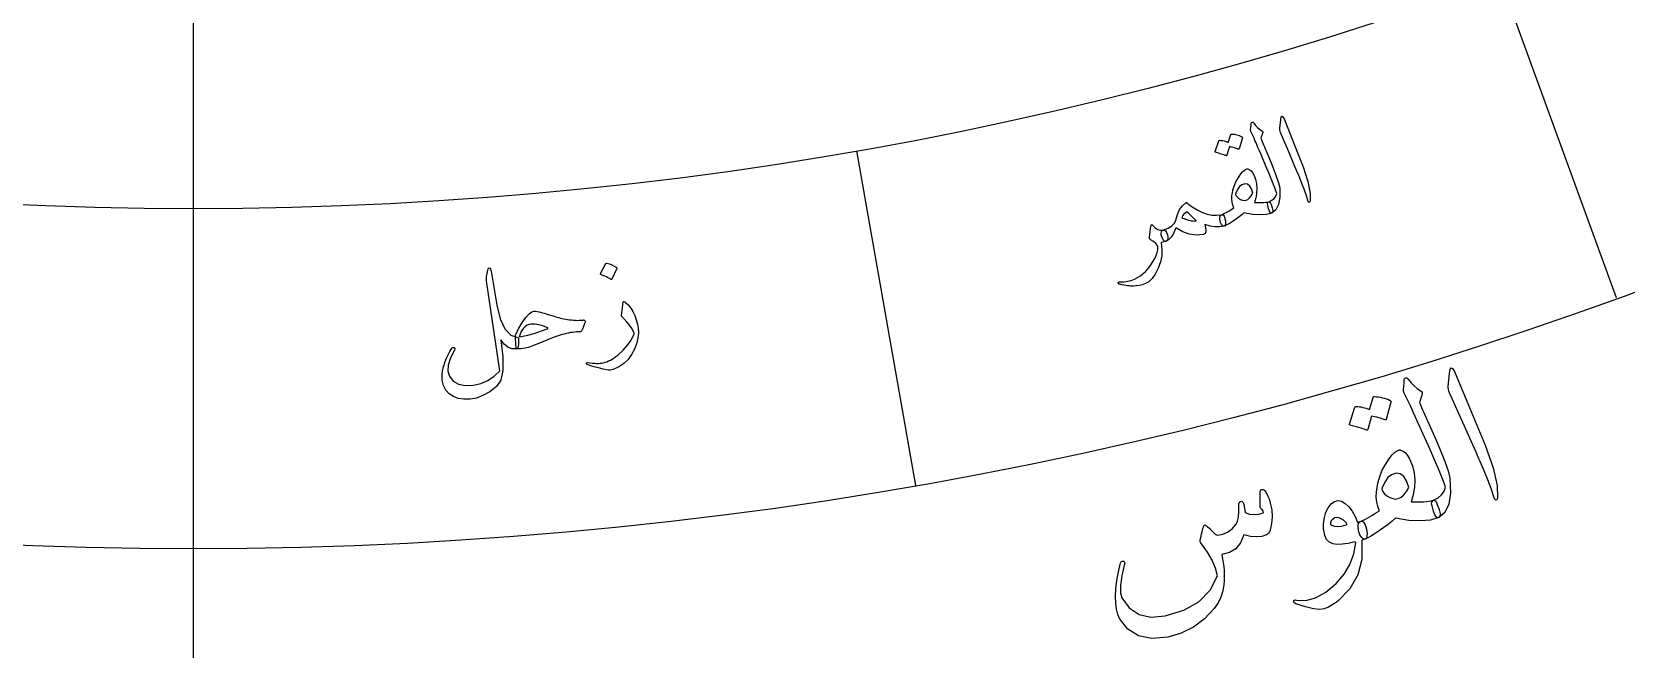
# Model space of a CAD drawing. Header units: millimetres. Extents: x -77 to 77, y -78 to 103.
# Drawn here: x -2.39 to 21.22, y -63.1 to -53.96 of the extents above; entities that cross this region are included whole.
import ezdxf

# ---------------------------------------------------------------- set-up
doc = ezdxf.new("R2010")
doc.units = ezdxf.units.MM
for name, color, linetype in [('CUT_OUTER', 1, 'Continuous'), ('ENGRAVE', 7, 'Continuous'), ('ENGRAVE_FINE', 8, 'Continuous'), ('TEXT', 5, 'Continuous')]:
    doc.layers.add(name, color=color, linetype=linetype)

msp = doc.modelspace()

# ---------------------------------------------------------------- linework, layer by layer
at = {"layer": 'CUT_OUTER'}
msp.add_arc((0, -0.0003), 77.4997, 178.346942, 3.754487, dxfattribs=at)
at = {"layer": 'ENGRAVE'}
for points in [[(0, -56.575), (0, -51.5375)], [(0, -61.6125), (0, -56.575)], [(0, -70.1375), (0, -61.6125)]]:
    msp.add_lwpolyline(points, dxfattribs=at)
for radius in [75.95, 75.95, 73.9156, 70.1375, 70.1375, 67.1538, 61.6125, 61.6125, 56.575, 56.575]:
    msp.add_circle((0, 0), radius, dxfattribs=at)
at = {"layer": 'ENGRAVE_FINE'}
for points in [[(21.0727, -57.8968), (19.3498, -53.1631)], [(10.6989, -60.6765), (9.8241, -55.7155)]]:
    msp.add_lwpolyline(points, dxfattribs=at)
at = {"layer": 'TEXT'}
for points in [[(16.101, -55.2596), (16.1085, -55.2204), (16.1189, -55.2043), (16.1325, -55.2114), (16.1491, -55.2416), (16.3235, -55.682), (16.4302, -55.9523), (16.501, -56.1726), (16.5357, -56.3427), (16.5343, -56.4627), (16.5307, -56.4735), (16.5267, -56.48), (16.5221, -56.482), (16.5171, -56.4798), (16.5122, -56.4753), (16.5078, -56.4689), (16.5039, -56.4607), (16.5005, -56.4505), (16.4771, -56.3705), (16.4485, -56.2867), (16.4149, -56.1991), (16.3762, -56.1078), (16.3666, -56.0838), (16.3398, -56.0191), (16.296, -55.9139), (16.2352, -55.7679), (16.0977, -55.4451), (16.0916, -55.4275), (16.0877, -55.4109), (16.0861, -55.395), (16.0867, -55.3801)], [(15.3609, -55.4759), (15.3626, -55.473), (15.3654, -55.4707), (15.3694, -55.4691), (15.3745, -55.4682), (15.3944, -55.47), (15.4139, -55.4727), (15.433, -55.4763), (15.4518, -55.4807), (15.4703, -55.486), (15.4887, -55.4923), (15.5071, -55.4997), (15.5254, -55.5081), (15.5293, -55.5111), (15.5317, -55.5148), (15.5325, -55.5192), (15.5318, -55.5243), (15.4833, -55.6897), (15.4814, -55.6922), (15.4779, -55.6932), (15.4726, -55.6926), (15.4658, -55.6906), (15.4608, -55.6883), (15.453, -55.6854), (15.4423, -55.6819), (15.4287, -55.6779), (15.4121, -55.6732), (15.3924, -55.6677), (15.3694, -55.6615), (15.3434, -55.6545), (15.3038, -55.7832), (15.3015, -55.7874), (15.2976, -55.7894), (15.2921, -55.789), (15.2849, -55.7864), (15.2788, -55.7841), (15.2691, -55.7807), (15.2559, -55.7764), (15.2393, -55.7709), (15.2189, -55.7645), (15.1946, -55.7572), (15.1664, -55.7489), (15.1342, -55.7397), (15.1306, -55.7377), (15.1285, -55.7352), (15.1281, -55.7324), (15.1293, -55.7291), (15.1821, -55.569), (15.1838, -55.5661), (15.1866, -55.5638), (15.1906, -55.5622), (15.1957, -55.5613), (15.2124, -55.5622), (15.2289, -55.564), (15.2451, -55.5667), (15.2611, -55.5703), (15.2769, -55.5748), (15.2923, -55.58), (15.3075, -55.5859), (15.3223, -55.5924)], [(15.6547, -55.4077), (15.6585, -55.374), (15.6613, -55.3474), (15.6631, -55.3277), (15.6639, -55.3151), (15.665, -55.3069), (15.6677, -55.3005), (15.6718, -55.296), (15.6774, -55.2933), (15.6844, -55.2925), (15.691, -55.2944), (15.6971, -55.299), (15.7027, -55.3061), (15.7291, -55.3415), (15.7574, -55.3721), (15.7875, -55.398), (15.8195, -55.419), (15.8288, -55.426), (15.8336, -55.4355), (15.8339, -55.4475), (15.8298, -55.4621), (15.806, -55.5309), (15.8161, -55.5558), (15.826, -55.5803), (15.8358, -55.6042), (15.8454, -55.6278), (15.855, -55.6508), (15.8644, -55.6734), (15.8737, -55.6955), (15.8828, -55.7172), (15.9675, -55.9177), (16.0294, -56.0757), (16.0686, -56.1912), (16.0848, -56.2641), (16.087, -56.4043), (16.0686, -56.5134), (16.0297, -56.5916), (15.9703, -56.6388), (15.9685, -56.6393), (15.9666, -56.6399), (15.9647, -56.6404), (15.9629, -56.6409), (15.9489, -56.6336), (15.935, -56.6117), (15.9214, -56.5753), (15.9079, -56.5244), (15.9044, -56.5051), (15.9058, -56.49), (15.9121, -56.479), (15.9233, -56.4721), (15.9678, -56.4494), (16.0022, -56.4212), (16.0266, -56.3877), (16.0408, -56.3487), (16.0282, -56.3104), (16.0128, -56.2671), (15.9946, -56.2189), (15.9737, -56.1657), (15.9502, -56.1077), (15.9242, -56.0452), (15.8959, -55.978), (15.8651, -55.9063), (15.8355, -55.8357), (15.8087, -55.7723), (15.7848, -55.716), (15.7636, -55.667), (15.7454, -55.6252), (15.7305, -55.5904), (15.7188, -55.5627), (15.7104, -55.542), (15.6623, -55.4416), (15.6588, -55.4313), (15.6563, -55.4223), (15.655, -55.4144), (15.6547, -55.4077)], [(15.5974, -55.9856), (15.6, -55.985), (15.6025, -55.9845), (15.6048, -55.9841), (15.6068, -55.984), (15.6088, -55.984), (15.6108, -55.9841), (15.6129, -55.9844), (15.615, -55.9847), (15.6398, -55.9959), (15.6624, -56.014), (15.6826, -56.0389), (15.7006, -56.0707), (15.7271, -56.1381), (15.7431, -56.2063), (15.7485, -56.2751), (15.7433, -56.3446), (15.7408, -56.3613), (15.7377, -56.3782), (15.7342, -56.3951), (15.7302, -56.4122), (15.7258, -56.4295), (15.7208, -56.4468), (15.7154, -56.4643), (15.7096, -56.4819), (15.7406, -56.4837), (15.7704, -56.4847), (15.7991, -56.4849), (15.8265, -56.4843), (15.8526, -56.4828), (15.8775, -56.4802), (15.901, -56.4766), (15.9233, -56.4721), (15.9325, -56.4726), (15.9414, -56.4794), (15.9502, -56.4926), (15.9587, -56.5121), (15.976, -56.5626), (15.9837, -56.6005), (15.9818, -56.6259), (15.9703, -56.6388), (15.8903, -56.6608), (15.7945, -56.6681), (15.6832, -56.6606), (15.5564, -56.6381), (15.5236, -56.6661), (15.4863, -56.6952), (15.4446, -56.7256), (15.3984, -56.7571), (15.3517, -56.7871), (15.3139, -56.8098), (15.2848, -56.8251), (15.2645, -56.8331), (15.2533, -56.8334), (15.2421, -56.8281), (15.2309, -56.8174), (15.2198, -56.8012), (15.2147, -56.7916), (15.2104, -56.7818), (15.2069, -56.7718), (15.2042, -56.7616), (15.2021, -56.7512), (15.2004, -56.7407), (15.199, -56.7301), (15.1979, -56.7194), (15.1985, -56.6991), (15.2023, -56.6834), (15.2093, -56.6723), (15.2195, -56.6658), (15.2449, -56.6538), (15.2695, -56.6416), (15.2933, -56.6293), (15.3163, -56.6168), (15.3387, -56.604), (15.3608, -56.591), (15.3826, -56.5777), (15.404, -56.564), (15.3891, -56.5233), (15.3799, -56.4793), (15.3763, -56.4321), (15.3782, -56.3815), (15.3841, -56.3396), (15.393, -56.2982), (15.4049, -56.2571), (15.4197, -56.2165), (15.4377, -56.1763), (15.459, -56.1363), (15.4838, -56.0967), (15.512, -56.0573), (15.5348, -56.03), (15.5567, -56.0089), (15.5775, -55.9942), (15.5974, -55.9856)], [(15.5689, -56.2053), (15.5262, -56.2198), (15.4895, -56.2477), (15.4587, -56.2893), (15.4338, -56.3444), (15.4315, -56.361), (15.4379, -56.3792), (15.4529, -56.399), (15.4766, -56.4205), (15.5053, -56.4388), (15.5331, -56.4498), (15.5603, -56.4536), (15.5867, -56.4501), (15.6133, -56.4378), (15.6393, -56.416), (15.6645, -56.3847), (15.6891, -56.3438), (15.6692, -56.2824), (15.6425, -56.2388), (15.609, -56.2132), (15.5689, -56.2053)], [(14.6939, -56.4861), (14.6987, -56.4829), (14.7032, -56.4817), (14.7075, -56.4826), (14.7116, -56.4855), (14.7608, -56.5257), (14.8153, -56.5629), (14.8751, -56.5972), (14.9401, -56.6286), (15.0094, -56.6539), (15.0793, -56.6684), (15.15, -56.6722), (15.2214, -56.6653), (15.2379, -56.6647), (15.2513, -56.6707), (15.2618, -56.6832), (15.2693, -56.7022), (15.2814, -56.7557), (15.2849, -56.7952), (15.2799, -56.8209), (15.2663, -56.8326), (15.2006, -56.844), (15.1306, -56.844), (15.0563, -56.8326), (14.9779, -56.8098), (14.9852, -56.8575), (14.9891, -56.8939), (14.9894, -56.9191), (14.9863, -56.9329), (14.9802, -56.9415), (14.9729, -56.9484), (14.9644, -56.9537), (14.9546, -56.9572), (14.8486, -56.9659), (14.7469, -56.9532), (14.6495, -56.9191), (14.5566, -56.8635), (14.5529, -56.8616), (14.5496, -56.8618), (14.5466, -56.8642), (14.5439, -56.8688), (14.513, -56.9421), (14.4782, -56.9983), (14.4394, -57.0373), (14.3967, -57.0591), (14.3867, -57.0596), (14.3774, -57.056), (14.3689, -57.0482), (14.361, -57.0363), (14.3429, -56.9995), (14.3321, -56.9672), (14.3288, -56.9395), (14.3328, -56.9164), (14.3373, -56.9066), (14.3424, -56.8991), (14.3481, -56.8939), (14.3543, -56.8911), (14.4318, -56.8633), (14.4897, -56.83), (14.5279, -56.7911), (14.5466, -56.7469), (14.5707, -56.6604), (14.6032, -56.5882), (14.6443, -56.5301), (14.6939, -56.4861)], [(14.7223, -56.6259), (14.7195, -56.6242), (14.7162, -56.6235), (14.7125, -56.624), (14.7083, -56.6256), (14.6844, -56.6402), (14.665, -56.6562), (14.6503, -56.6738), (14.6402, -56.693), (14.6384, -56.7), (14.639, -56.7057), (14.642, -56.71), (14.6474, -56.713), (14.6681, -56.7221), (14.6894, -56.7302), (14.7113, -56.7372), (14.7339, -56.7433), (14.7571, -56.7483), (14.7808, -56.7522), (14.8052, -56.7551), (14.8302, -56.757), (14.8365, -56.7568), (14.8412, -56.7561), (14.8444, -56.7548), (14.8461, -56.7528), (14.8463, -56.7505), (14.8451, -56.7481), (14.8425, -56.7455), (14.8385, -56.7429), (14.8255, -56.7318), (14.812, -56.7197), (14.798, -56.7066), (14.7835, -56.6926), (14.7686, -56.6775), (14.7534, -56.6614), (14.738, -56.6442), (14.7223, -56.6259)], [(14.1556, -56.9964), (14.1765, -56.8325), (14.18, -56.819), (14.1847, -56.8116), (14.1907, -56.8104), (14.198, -56.8152), (14.2202, -56.8375), (14.241, -56.8561), (14.2604, -56.871), (14.2785, -56.8824), (14.297, -56.8899), (14.3162, -56.8938), (14.3359, -56.894), (14.3562, -56.8906), (14.3771, -56.8908), (14.3951, -56.9026), (14.41, -56.9262), (14.4219, -56.9614), (14.4282, -56.9983), (14.4265, -57.0267), (14.4166, -57.0469), (14.3986, -57.0586), (14.3836, -57.0631), (14.3683, -57.0672), (14.3526, -57.0709), (14.3366, -57.0742), (14.3341, -57.0756), (14.3321, -57.0783), (14.3308, -57.0824), (14.33, -57.0878), (14.3421, -57.1787), (14.3389, -57.2706), (14.3203, -57.3637), (14.2863, -57.4578), (14.2433, -57.543), (14.1976, -57.6092), (14.1495, -57.6563), (14.0989, -57.6844), (14.0489, -57.7007), (14.0022, -57.7125), (13.9589, -57.7196), (13.9191, -57.7222), (13.8991, -57.7215), (13.8777, -57.7203), (13.8547, -57.7184), (13.8301, -57.7158), (13.8041, -57.7124), (13.7768, -57.7078), (13.748, -57.7021), (13.7178, -57.6951), (13.7103, -57.6937), (13.7044, -57.6914), (13.7, -57.6883), (13.6972, -57.6842), (13.6945, -57.6785), (13.6936, -57.6737), (13.6944, -57.6697), (13.6969, -57.6665), (13.7004, -57.6633), (13.7047, -57.6612), (13.7097, -57.6601), (13.7155, -57.6601), (13.7781, -57.6578), (13.8355, -57.6502), (13.8876, -57.6374), (13.9344, -57.6194), (13.9792, -57.5954), (14.0219, -57.5673), (14.0624, -57.535), (14.1007, -57.4987), (14.137, -57.4584), (14.1714, -57.4142), (14.2039, -57.366), (14.2345, -57.314), (14.2558, -57.2682), (14.2707, -57.2242), (14.2793, -57.182), (14.2816, -57.1416), (14.2716, -57.1163), (14.2502, -57.0899), (14.2173, -57.0624), (14.1729, -57.0338), (14.1648, -57.0272), (14.1592, -57.0188), (14.1561, -57.0085), (14.1556, -56.9964)], [(4.4932, -58.0036), (4.5434, -58.2073), (4.6118, -58.3554), (4.6986, -58.448), (4.8037, -58.4848), (4.8109, -58.4939), (4.8147, -58.5129), (4.8149, -58.5418), (4.8115, -58.5807), (4.8075, -58.6115), (4.8013, -58.6337), (4.793, -58.6474), (4.7825, -58.6526), (4.7158, -58.6484), (4.6549, -58.6243), (4.5998, -58.5804), (4.5504, -58.5166), (4.5805, -58.7701), (4.5803, -58.97), (4.5497, -59.1162), (4.4886, -59.2087), (4.386, -59.2858), (4.2867, -59.3428), (4.1907, -59.38), (4.0981, -59.3972), (4.0045, -59.3986), (3.921, -59.3855), (3.8477, -59.3579), (3.7846, -59.3157), (3.7347, -59.2608), (3.7011, -59.1947), (3.6837, -59.1174), (3.6824, -59.029), (3.688, -58.9814), (3.6972, -58.9336), (3.7098, -58.8855), (3.7259, -58.8372), (3.7456, -58.7887), (3.769, -58.74), (3.7961, -58.691), (3.8269, -58.6417), (3.8316, -58.6363), (3.8369, -58.6324), (3.8428, -58.6298), (3.8493, -58.6287), (3.8547, -58.629), (3.8596, -58.6309), (3.8638, -58.6342), (3.8674, -58.6391), (3.8696, -58.6451), (3.8697, -58.6519), (3.8677, -58.6597), (3.8635, -58.6683), (3.8046, -58.7865), (3.7726, -58.8907), (3.7675, -58.9808), (3.7896, -59.0569), (3.8446, -59.1283), (3.9227, -59.1741), (4.024, -59.1945), (4.1483, -59.1891), (4.2569, -59.1641), (4.3576, -59.12), (4.4505, -59.0571), (4.5353, -58.9754), (4.3439, -57.6772), (4.3395, -57.6461), (4.3371, -57.6198), (4.3368, -57.5981), (4.3385, -57.5811), (4.3658, -57.4632), (4.3787, -57.4523), (4.3898, -57.4546), (4.3991, -57.47), (4.4065, -57.4987)], [(6.1065, -57.3876), (6.1086, -57.3849), (6.1118, -57.3831), (6.116, -57.3822), (6.1212, -57.3821), (6.1596, -57.3933), (6.1961, -57.408), (6.231, -57.4262), (6.2641, -57.448), (6.2674, -57.4515), (6.2692, -57.4552), (6.2692, -57.4591), (6.2676, -57.4631), (6.1944, -57.6182), (6.1914, -57.6221), (6.1873, -57.6234), (6.1818, -57.6221), (6.1752, -57.6184), (6.1695, -57.6151), (6.1604, -57.6103), (6.1481, -57.6038), (6.1325, -57.5958), (6.1134, -57.5862), (6.0906, -57.5751), (6.064, -57.5624), (6.0336, -57.5482), (6.0295, -57.5457), (6.0273, -57.543), (6.027, -57.5402), (6.0286, -57.5371)], [(6.3645, -57.9618), (6.3652, -57.9583), (6.3662, -57.9554), (6.3675, -57.9532), (6.3692, -57.9516), (6.3745, -57.9506), (6.3813, -57.9523), (6.3896, -57.9567), (6.3995, -57.9638), (6.4389, -58.0014), (6.4743, -58.046), (6.5057, -58.0976), (6.5331, -58.1562), (6.5565, -58.2199), (6.5736, -58.2833), (6.5844, -58.3465), (6.5888, -58.4095), (6.581, -58.4939), (6.5617, -58.5762), (6.5309, -58.6564), (6.4885, -58.7345), (6.4352, -58.8068), (6.3718, -58.8678), (6.2983, -58.9174), (6.2145, -58.9557), (6.1918, -58.9631), (6.1686, -58.9668), (6.1451, -58.967), (6.1212, -58.9635), (6.0656, -58.9506), (6.0154, -58.9384), (5.9706, -58.9269), (5.9311, -58.9162), (5.8971, -58.9063), (5.8688, -58.8971), (5.846, -58.8886), (5.8287, -58.881), (5.8251, -58.8784), (5.8224, -58.8758), (5.8206, -58.8731), (5.8199, -58.8703), (5.8199, -58.8665), (5.8206, -58.8629), (5.8221, -58.8595), (5.8243, -58.8563), (5.8274, -58.8537), (5.8313, -58.8522), (5.836, -58.8518), (5.8416, -58.8526), (5.8756, -58.8581), (5.9081, -58.8622), (5.9389, -58.8648), (5.9682, -58.866), (5.996, -58.8658), (6.0228, -58.8641), (6.0484, -58.8609), (6.0729, -58.8563), (6.0971, -58.8499), (6.122, -58.8413), (6.1475, -58.8306), (6.1736, -58.8178), (6.2003, -58.8027), (6.2276, -58.7852), (6.2555, -58.7654), (6.284, -58.7431), (6.3631, -58.6729), (6.4291, -58.5987), (6.482, -58.5204), (6.522, -58.4383), (6.5244, -58.4317), (6.5253, -58.4244), (6.5246, -58.4162), (6.5224, -58.4072), (6.4962, -58.3558), (6.4579, -58.2997), (6.4075, -58.2388), (6.3451, -58.1731), (6.3422, -58.1688), (6.3403, -58.1649), (6.3394, -58.1614), (6.3396, -58.1582)], [(5.3429, -58.1693), (5.3635, -58.1761), (5.3852, -58.1826), (5.4081, -58.1888), (5.4322, -58.1949), (5.4575, -58.2007), (5.484, -58.2062), (5.5117, -58.2115), (5.5406, -58.2166), (5.5698, -58.2202), (5.5987, -58.2233), (5.6274, -58.2258), (5.6557, -58.2277), (5.6838, -58.2287), (5.7114, -58.2283), (5.7387, -58.2267), (5.7656, -58.2237), (5.7738, -58.2234), (5.7811, -58.2241), (5.7876, -58.2259), (5.7932, -58.2287), (5.7974, -58.2329), (5.7995, -58.2387), (5.7997, -58.2462), (5.7978, -58.2554), (5.7912, -58.2738), (5.7851, -58.2909), (5.7795, -58.3069), (5.7743, -58.3215), (5.7695, -58.3348), (5.7649, -58.3466), (5.7606, -58.357), (5.7564, -58.3658), (5.7484, -58.3802), (5.7404, -58.3906), (5.7326, -58.3972), (5.7248, -58.3999), (5.6982, -58.4001), (5.6709, -58.4013), (5.6428, -58.4035), (5.6139, -58.4068), (5.5844, -58.4112), (5.554, -58.4169), (5.523, -58.4238), (5.4912, -58.432), (5.4595, -58.4409), (5.4288, -58.4499), (5.3991, -58.4591), (5.3704, -58.4684), (5.3427, -58.4779), (5.3159, -58.4878), (5.2901, -58.4981), (5.2654, -58.5088), (5.1383, -58.5628), (5.0372, -58.6028), (4.9623, -58.6291), (4.9137, -58.6418), (4.8788, -58.6469), (4.845, -58.6504), (4.8122, -58.6524), (4.7805, -58.6528), (4.772, -58.571), (4.7674, -58.5095), (4.7666, -58.4682), (4.7696, -58.447), (4.7812, -58.4203), (4.7933, -58.3939), (4.8059, -58.368), (4.819, -58.3425), (4.8327, -58.3175), (4.8468, -58.2929), (4.8615, -58.2688), (4.8766, -58.245), (4.9244, -58.1796), (4.9684, -58.1325), (5.0085, -58.1038), (5.045, -58.0935), (5.0648, -58.0942), (5.0896, -58.0973), (5.1195, -58.1029), (5.1544, -58.111), (5.1943, -58.1215), (5.239, -58.1348), (5.2885, -58.1507), (5.3429, -58.1693)], [(5.2342, -58.3338), (5.1725, -58.3095), (5.1125, -58.2929), (5.0543, -58.2841), (4.9976, -58.2831), (4.9695, -58.2884), (4.9425, -58.2994), (4.9167, -58.316), (4.8922, -58.3384), (4.8706, -58.3648), (4.852, -58.3958), (4.8364, -58.4314), (4.8239, -58.4716), (4.878, -58.4656), (4.9513, -58.4493), (5.0439, -58.4226), (5.1555, -58.3853), (5.2362, -58.3568), (5.2404, -58.3545), (5.2436, -58.3523), (5.2458, -58.3502), (5.2471, -58.3481), (5.2475, -58.3449), (5.2455, -58.3415), (5.241, -58.3378), (5.2342, -58.3338)], [(18.5982, -59.0165), (18.6082, -58.9556), (18.6236, -58.9305), (18.6446, -58.941), (18.6713, -58.9872), (18.9557, -59.6616), (19.1298, -60.0757), (19.2469, -60.4134), (19.3065, -60.6751), (19.3083, -60.8606), (19.3032, -60.8774), (19.2972, -60.8876), (19.2902, -60.8909), (19.2823, -60.8876), (19.2746, -60.8809), (19.2676, -60.8712), (19.2613, -60.8586), (19.2556, -60.843), (19.2167, -60.7202), (19.1697, -60.5917), (19.1148, -60.4575), (19.0519, -60.3177), (19.0362, -60.2809), (18.9927, -60.182), (18.9215, -60.0208), (18.8227, -59.7973), (18.5997, -59.3029), (18.5897, -59.276), (18.5832, -59.2504), (18.5802, -59.226), (18.5805, -59.2029)], [(17.9179, -59.2577), (17.9226, -59.2055), (17.9261, -59.1643), (17.9282, -59.1339), (17.9291, -59.1144), (17.9306, -59.1017), (17.9344, -59.0918), (17.9406, -59.0847), (17.9491, -59.0803), (17.9599, -59.079), (17.97, -59.0817), (17.9795, -59.0886), (17.9883, -59.0995), (18.03, -59.1535), (18.0744, -59.2), (18.1215, -59.2391), (18.1714, -59.2707), (18.1858, -59.2812), (18.1935, -59.2958), (18.1945, -59.3143), (18.1886, -59.3369), (18.1542, -59.4439), (18.1705, -59.4821), (18.1865, -59.5196), (18.2023, -59.5564), (18.2179, -59.5924), (18.2333, -59.6278), (18.2485, -59.6624), (18.2635, -59.6963), (18.2783, -59.7295), (18.4149, -60.0369), (18.5154, -60.2792), (18.5793, -60.4564), (18.6066, -60.5686), (18.6142, -60.7851), (18.5889, -60.9544), (18.5309, -61.0764), (18.4402, -61.151), (18.4373, -61.1519), (18.4345, -61.1527), (18.4316, -61.1536), (18.4287, -61.1545), (18.4068, -61.1436), (18.3849, -61.1102), (18.3628, -61.0543), (18.3406, -60.9759), (18.3346, -60.9463), (18.3363, -60.9229), (18.3457, -60.9056), (18.3629, -60.8946), (18.4311, -60.8583), (18.4836, -60.8138), (18.5203, -60.7613), (18.5411, -60.7006), (18.5205, -60.6418), (18.4955, -60.5754), (18.466, -60.5014), (18.4321, -60.4198), (18.394, -60.3309), (18.3521, -60.235), (18.3064, -60.1321), (18.2569, -60.0222), (18.2091, -59.9139), (18.1659, -59.8166), (18.1273, -59.7304), (18.0932, -59.6553), (18.064, -59.5911), (18.04, -59.5377), (18.0212, -59.4953), (18.0076, -59.4636), (17.9306, -59.3098), (17.9249, -59.294), (17.9209, -59.2801), (17.9185, -59.2679), (17.9179, -59.2577)], [(17.4688, -59.3699), (17.4713, -59.3653), (17.4755, -59.3617), (17.4816, -59.3591), (17.4895, -59.3576), (17.52, -59.36), (17.55, -59.3638), (17.5795, -59.3688), (17.6084, -59.3752), (17.637, -59.383), (17.6655, -59.3924), (17.6939, -59.4033), (17.7222, -59.4158), (17.7283, -59.4204), (17.7321, -59.4261), (17.7336, -59.4328), (17.7327, -59.4406), (17.6627, -59.6973), (17.6599, -59.7012), (17.6545, -59.7028), (17.6464, -59.7021), (17.6358, -59.699), (17.6281, -59.6956), (17.616, -59.6913), (17.5994, -59.6862), (17.5784, -59.6803), (17.5528, -59.6734), (17.5223, -59.6654), (17.4869, -59.6563), (17.4466, -59.6461), (17.3891, -59.8457), (17.3857, -59.8523), (17.3797, -59.8554), (17.3712, -59.855), (17.3601, -59.851), (17.3506, -59.8476), (17.3356, -59.8427), (17.3152, -59.8362), (17.2895, -59.8281), (17.258, -59.8186), (17.2205, -59.8078), (17.1768, -59.7956), (17.1271, -59.782), (17.1215, -59.7789), (17.1183, -59.7752), (17.1176, -59.7708), (17.1194, -59.7656), (17.1967, -59.5174), (17.1991, -59.5128), (17.2034, -59.5093), (17.2095, -59.5067), (17.2174, -59.5052), (17.243, -59.5062), (17.2684, -59.5086), (17.2934, -59.5125), (17.3181, -59.5178), (17.3423, -59.5244), (17.3662, -59.5321), (17.3896, -59.5408), (17.4126, -59.5507)], [(17.8464, -60.1517), (17.8505, -60.1506), (17.8543, -60.1498), (17.8577, -60.1492), (17.8609, -60.149), (17.864, -60.1489), (17.8671, -60.1491), (17.8703, -60.1494), (17.8735, -60.1499), (17.9121, -60.1665), (17.9474, -60.1939), (17.9793, -60.2319), (18.0079, -60.2806), (18.0506, -60.3841), (18.0771, -60.4889), (18.0874, -60.5951), (18.0812, -60.7027), (18.0777, -60.7285), (18.0734, -60.7547), (18.0684, -60.781), (18.0627, -60.8075), (18.0562, -60.8342), (18.0491, -60.8612), (18.0412, -60.8883), (18.0326, -60.9157), (18.0806, -60.9177), (18.1268, -60.9184), (18.1711, -60.9179), (18.2134, -60.9162), (18.2538, -60.9132), (18.2922, -60.9085), (18.3286, -60.9024), (18.3629, -60.8946), (18.3771, -60.8952), (18.3912, -60.9055), (18.4051, -60.9256), (18.4188, -60.9555), (18.4469, -61.033), (18.4598, -61.0915), (18.4576, -61.1308), (18.4402, -61.151), (18.3168, -61.1873), (18.1687, -61.2012), (17.9961, -61.1925), (17.7993, -61.1609), (17.7491, -61.2049), (17.6921, -61.2509), (17.6281, -61.2987), (17.5572, -61.3485), (17.4856, -61.396), (17.4274, -61.4319), (17.3826, -61.4561), (17.3513, -61.4688), (17.3339, -61.4695), (17.3165, -61.4616), (17.2991, -61.4453), (17.2816, -61.4205), (17.2734, -61.4058), (17.2666, -61.3907), (17.261, -61.3753), (17.2566, -61.3595), (17.2532, -61.3435), (17.2503, -61.3273), (17.2479, -61.311), (17.2461, -61.2945), (17.2466, -61.2631), (17.2522, -61.2387), (17.2628, -61.2214), (17.2786, -61.2112), (17.3176, -61.1921), (17.3554, -61.1728), (17.392, -61.1532), (17.4273, -61.1334), (17.4617, -61.1132), (17.4956, -61.0926), (17.529, -61.0715), (17.5618, -61.05), (17.538, -60.9874), (17.5228, -60.9196), (17.5161, -60.8467), (17.518, -60.7685), (17.5262, -60.7036), (17.539, -60.6394), (17.5563, -60.5757), (17.5782, -60.5126), (17.605, -60.45), (17.637, -60.3878), (17.6742, -60.326), (17.7167, -60.2645), (17.7512, -60.2218), (17.7843, -60.1887), (17.816, -60.1654), (17.8464, -60.1517)], [(17.8082, -60.4919), (17.7427, -60.5152), (17.6867, -60.5593), (17.6402, -60.6242), (17.603, -60.7099), (17.5999, -60.7356), (17.6101, -60.7636), (17.6338, -60.7939), (17.6709, -60.8265), (17.7156, -60.8541), (17.759, -60.8705), (17.801, -60.8757), (17.8417, -60.8696), (17.8826, -60.85), (17.9222, -60.8157), (17.9605, -60.7666), (17.9974, -60.7027), (17.965, -60.6084), (17.9227, -60.5418), (17.8704, -60.503), (17.8082, -60.4919)], [(15.7936, -60.7722), (15.7954, -60.7583), (15.7995, -60.7476), (15.8059, -60.7402), (15.8147, -60.736), (15.827, -60.7343), (15.8383, -60.736), (15.8486, -60.741), (15.8578, -60.7493), (15.8834, -60.7811), (15.9067, -60.8227), (15.9276, -60.8741), (15.9461, -60.9354), (15.9663, -61.0381), (15.9726, -61.1391), (15.9649, -61.2383), (15.9432, -61.3358), (15.9334, -61.3604), (15.921, -61.3808), (15.9059, -61.3968), (15.8882, -61.4085), (15.8188, -61.4312), (15.7397, -61.4383), (15.6508, -61.4297), (15.5523, -61.4054), (15.5045, -61.5239), (15.4346, -61.6122), (15.3427, -61.6702), (15.229, -61.6978), (15.2403, -61.7597), (15.2494, -61.8196), (15.2563, -61.8775), (15.261, -61.9336), (15.2635, -61.988), (15.2639, -62.0412), (15.2623, -62.0932), (15.2586, -62.144), (15.244, -62.2376), (15.2153, -62.3277), (15.1723, -62.4143), (15.1152, -62.4974), (14.9711, -62.6506), (14.8084, -62.7726), (14.6274, -62.8631), (14.4284, -62.922), (14.194, -62.9435), (13.9965, -62.9045), (13.8361, -62.8053), (13.7129, -62.6464), (13.6875, -62.585), (13.6692, -62.5098), (13.6578, -62.4209), (13.6534, -62.3183), (13.6573, -62.204), (13.6714, -62.0829), (13.6957, -61.9549), (13.73, -61.8201), (13.7332, -61.8114), (13.738, -61.8046), (13.7444, -61.7998), (13.7523, -61.7968), (13.7606, -61.7958), (13.7682, -61.7964), (13.775, -61.7986), (13.781, -61.8026), (13.7859, -61.8094), (13.7888, -61.8169), (13.7895, -61.8253), (13.7881, -61.8346), (13.7462, -62.0132), (13.7252, -62.1571), (13.7255, -62.2661), (13.7473, -62.3403), (13.858, -62.4901), (14.0017, -62.5848), (14.1782, -62.6241), (14.3873, -62.6079), (14.6658, -62.5245), (14.8879, -62.3975), (15.0534, -62.2273), (15.162, -62.0145), (15.1331, -61.8987), (15.0841, -61.7809), (15.0151, -61.6611), (14.9263, -61.5391), (14.9159, -61.5271), (14.9091, -61.5157), (14.906, -61.505), (14.9064, -61.495), (14.9141, -61.459), (14.9216, -61.4251), (14.9287, -61.3934), (14.9357, -61.3639), (14.9425, -61.3369), (14.9492, -61.3127), (14.9558, -61.2915), (14.9624, -61.2732), (14.9667, -61.265), (14.9723, -61.2608), (14.9793, -61.2604), (14.9876, -61.2639), (14.9922, -61.267), (14.9987, -61.2719), (15.0072, -61.2787), (15.0177, -61.2872), (15.0298, -61.2976), (15.0432, -61.31), (15.0578, -61.3245), (15.0736, -61.3409), (15.1054, -61.3721), (15.1311, -61.3941), (15.1507, -61.4069), (15.1642, -61.4105), (15.2408, -61.3982), (15.3126, -61.3667), (15.3795, -61.3161), (15.4416, -61.2462), (15.4602, -61.2055), (15.4729, -61.1432), (15.4797, -61.0593), (15.4806, -60.954), (15.4808, -60.944), (15.4834, -60.9349), (15.4885, -60.9267), (15.4962, -60.9193), (15.5038, -60.914), (15.5116, -60.9108), (15.5195, -60.9099), (15.5277, -60.9113), (15.5432, -60.9266), (15.556, -60.9594), (15.566, -61.0098), (15.5732, -61.0778), (15.6402, -61.0987), (15.7082, -61.1062), (15.7769, -61.1004), (15.8464, -61.0812), (15.84, -61.0604), (15.8329, -61.044), (15.825, -61.032), (15.8164, -61.0245), (15.807, -61.0177), (15.8004, -61.0102), (15.7968, -61.0019), (15.7959, -60.9929)], [(17.3024, -61.5166), (17.3007, -61.7714), (17.2415, -62.0009), (17.1245, -62.2048), (16.9497, -62.3827), (16.9239, -62.4029), (16.8981, -62.4217), (16.8723, -62.4392), (16.8466, -62.4553), (16.8209, -62.4698), (16.7956, -62.4825), (16.7706, -62.4934), (16.7459, -62.5024), (16.6804, -62.5105), (16.5881, -62.5006), (16.4692, -62.4726), (16.3238, -62.4264), (16.3074, -62.4186), (16.2967, -62.4096), (16.2915, -62.3997), (16.292, -62.3886), (16.2969, -62.3789), (16.3051, -62.3729), (16.3166, -62.3706), (16.3315, -62.3721), (16.4718, -62.3792), (16.617, -62.3405), (16.7667, -62.2559), (16.9205, -62.1255), (17.0379, -61.9902), (17.1253, -61.8448), (17.1829, -61.6893), (17.2108, -61.5238), (17.2089, -61.5187), (17.2061, -61.5151), (17.2025, -61.5128), (17.1982, -61.5119), (17.097, -61.5339), (17.0091, -61.5459), (16.9344, -61.548), (16.873, -61.5402), (16.8206, -61.5163), (16.7805, -61.4745), (16.7525, -61.4147), (16.7367, -61.3369), (16.7356, -61.3263), (16.7347, -61.3154), (16.7342, -61.3043), (16.734, -61.2929), (16.734, -61.281), (16.7343, -61.2685), (16.7348, -61.2554), (16.7354, -61.2416), (16.7468, -61.1504), (16.7691, -61.0712), (16.8023, -61.004), (16.8464, -60.9489), (16.8967, -60.9114), (16.9485, -60.8974), (17.0018, -60.9068), (17.0567, -60.9398), (17.1113, -60.9917), (17.1597, -61.0561), (17.2021, -61.133), (17.2383, -61.2225), (17.2439, -61.2208), (17.2493, -61.219), (17.2545, -61.2171), (17.2595, -61.215), (17.2644, -61.2129), (17.2696, -61.211), (17.275, -61.2092), (17.2806, -61.2075), (17.3012, -61.2061), (17.3198, -61.2142), (17.3364, -61.2317), (17.351, -61.2587), (17.3627, -61.2896), (17.3712, -61.3218), (17.3766, -61.3552), (17.3789, -61.3899), (17.3778, -61.4213), (17.3734, -61.4448), (17.3655, -61.4604), (17.3542, -61.468), (17.2993, -61.4835), (17.3004, -61.4888), (17.3013, -61.4961), (17.3019, -61.5053), (17.3024, -61.5166)], [(17.0741, -61.2345), (17.0293, -61.1905), (16.9859, -61.1626), (16.944, -61.1508), (16.9035, -61.1553), (16.882, -61.1678), (16.864, -61.1832), (16.8495, -61.2014), (16.8385, -61.2226), (16.8359, -61.233), (16.8379, -61.2428), (16.8443, -61.2522), (16.8553, -61.2612), (16.8921, -61.279), (16.9401, -61.2849), (16.999, -61.2788), (17.069, -61.2607), (17.0758, -61.2572), (17.0789, -61.2517), (17.0783, -61.2442), (17.0741, -61.2345)]]:
    msp.add_lwpolyline(points, close=True, dxfattribs=at)

doc.saveas('drawing.dxf')
